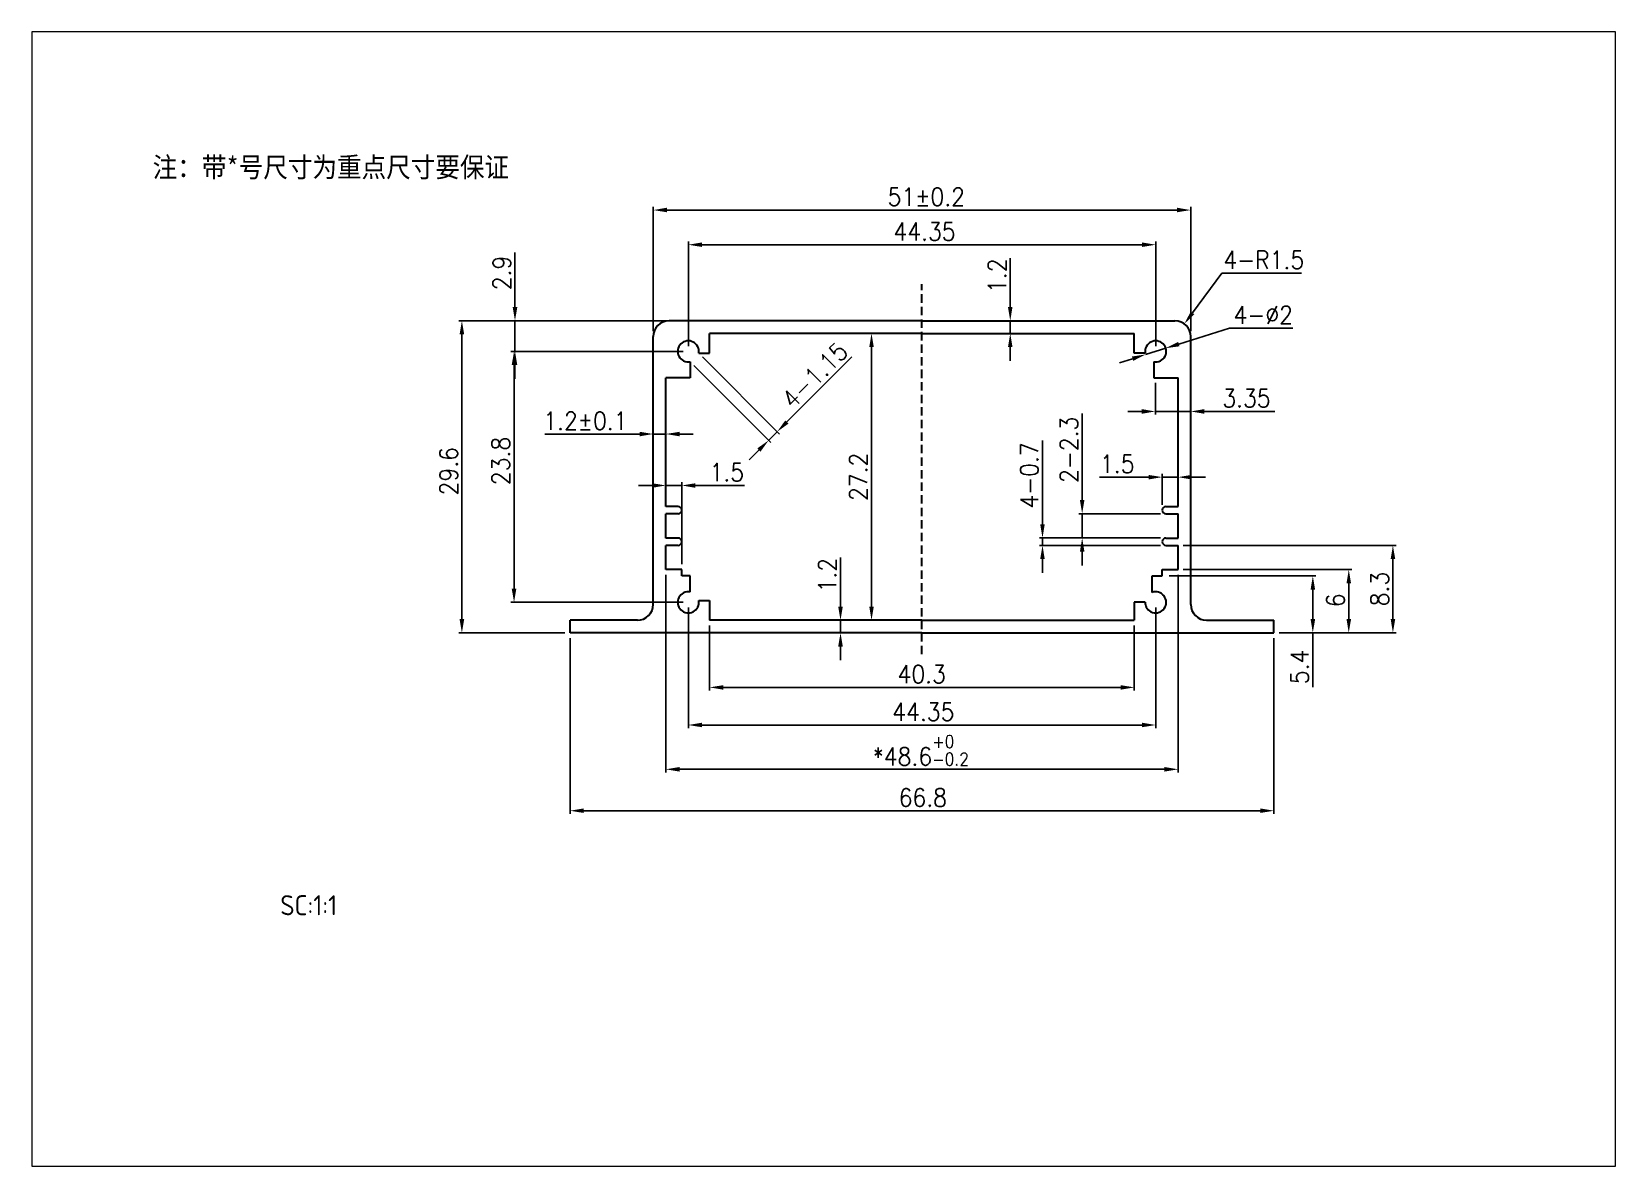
# Paper-space layout '布局1' of a CAD drawing. Header units: millimetres. Extents: x -5 to 296, y -5 to 211.
# The model-space entities are those that its viewports show. They can reach past a viewport. Long polylines and large blocks are cut down to what shows.
import ezdxf

# ---------------------------------------------------------------- set-up
doc = ezdxf.new("R2010")
doc.units = ezdxf.units.MM
doc.header["$LTSCALE"] = 0.5
doc.linetypes.add('CENTER', pattern=[50.8, 31.75, -6.35, 6.35, -6.35])
doc.linetypes.add('HIDDEN', pattern=[9.525, 6.35, -3.175])
doc.layers.get('0').update_dxf_attribs({"lineweight": 30})
doc.layers.get('Defpoints').update_dxf_attribs({"lineweight": 30})
for name, color, linetype, lineweight in [('图层2', 7, 'Continuous', 30), ('图层3', 1, 'CENTER', 30), ('标注', 7, 'Continuous', 30)]:
    doc.layers.add(name, color=color, linetype=linetype, lineweight=lineweight)
doc.styles.get("Standard").update_dxf_attribs({"font": 'isocp2.shx'})
doc.styles.add('STYLE2', font='txt.shx', dxfattribs={"width": 0.9})
doc.dimstyles.new('比例2-1', dxfattribs={"dimtxt": 1.7, "dimasz": 1.3, "dimexe": 0.3, "dimexo": 0.5, "dimgap": 0.4, "dimtad": 1, "dimdsep": 46, "dimtxsty": 'STYLE2', "dimcen": 0, "dimclrd": 5, "dimclre": 5, "dimadec": 3, "dimazin": 2, "dimtfac": 1, "dimtmove": 0, "dimatfit": 3, "dimfxl": 0, "dimarcsym": 0})
doc.dimstyles.new('比例2-1$3', dxfattribs={"dimtxt": 1.7, "dimasz": 1.3, "dimexe": 0.3, "dimexo": 0.5, "dimgap": 0.4, "dimtad": 1, "dimtih": 1, "dimtoh": 1, "dimdsep": 46, "dimtxsty": 'STYLE2', "dimcen": 0, "dimclrd": 5, "dimclre": 5, "dimadec": 3, "dimazin": 2, "dimtfac": 1, "dimtmove": 0, "dimatfit": 3, "dimfxl": 0, "dimarcsym": 0})
doc.dimstyles.new('比例2-1$4', dxfattribs={"dimtxt": 1.7, "dimasz": 1.3, "dimexe": 0.3, "dimexo": 0.5, "dimgap": 0.4, "dimtad": 1, "dimtih": 1, "dimtoh": 1, "dimdsep": 46, "dimtxsty": 'STYLE2', "dimcen": 0, "dimclrd": 5, "dimclre": 5, "dimadec": 3, "dimazin": 2, "dimtfac": 1, "dimtofl": 0, "dimtmove": 0, "dimatfit": 3, "dimfxl": 0, "dimarcsym": 0})

# ---------------------------------------------------------------- blocks, each defined once
blk = doc.blocks.new('*D3')
at = {"layer": 'Defpoints', "color": 0}
for p in [(15.61, 40.9), (82.41, 40.9), (82.41, 24.03)]:
    blk.add_point(p, dxfattribs=at)
at = {"layer": '标注', "color": 5, "lineweight": -2}
for p, q in [((15.61, 40.4), (15.61, 23.73)), ((82.41, 40.4), (82.41, 23.73)), ((16.91, 24.03), (81.11, 24.03))]:
    blk.add_line(p, q, dxfattribs=at)
at = {"layer": '标注', "color": 5}
for points in [[(16.91, 24.25), (16.91, 23.82), (15.61, 24.03)], [(81.11, 24.25), (81.11, 23.82), (82.41, 24.03)]]:
    blk.add_solid(points, dxfattribs=at)
at = {"layer": '标注', "color": 0, "insert": (49.09, 25.28), "char_height": 1.7, "attachment_point": 5, "style": 'STYLE2'}
blk.add_mtext('66.8', dxfattribs=at)
blk = doc.blocks.new('*D4')
at = {"layer": 'Defpoints', "color": 0}
for p in [(74.51, 81), (23.51, 69), (74.51, 69)]:
    blk.add_point(p, dxfattribs=at)
at = {"layer": '标注', "color": 5, "lineweight": -2}
for p, q in [((23.51, 69.5), (23.51, 81.3)), ((74.51, 69.5), (74.51, 81.3)), ((24.81, 81), (73.21, 81))]:
    blk.add_line(p, q, dxfattribs=at)
at = {"layer": '标注', "color": 5}
for points in [[(24.81, 81.22), (24.81, 80.79), (23.51, 81)], [(73.21, 81.22), (73.21, 80.79), (74.51, 81)]]:
    blk.add_solid(points, dxfattribs=at)
at = {"layer": '标注', "color": 0, "insert": (49.42, 82.25), "char_height": 1.7, "attachment_point": 5, "style": 'STYLE2'}
blk.add_mtext('51%%P0.2', dxfattribs=at)
blk = doc.blocks.new('*D5')
at = {"layer": 'Defpoints', "color": 0}
for p in [(71.19, 77.71), (26.84, 67.6), (71.19, 67.6)]:
    blk.add_point(p, dxfattribs=at)
at = {"layer": '标注', "color": 5, "lineweight": -2}
for p, q in [((26.84, 68.1), (26.84, 78.01)), ((28.14, 77.71), (69.89, 77.71)), ((71.19, 68.1), (71.19, 78.01))]:
    blk.add_line(p, q, dxfattribs=at)
at = {"layer": '标注', "color": 5}
for points in [[(28.14, 77.93), (28.14, 77.5), (26.84, 77.71)], [(69.89, 77.93), (69.89, 77.5), (71.19, 77.71)]]:
    blk.add_solid(points, dxfattribs=at)
at = {"layer": '标注', "color": 0, "insert": (49.26, 78.96), "char_height": 1.7, "attachment_point": 5, "style": 'STYLE2'}
blk.add_mtext('44.35', dxfattribs=at)
blk = doc.blocks.new('*D6')
at = {"layer": 'Defpoints', "color": 0}
for p in [(26.84, 43.8), (71.19, 43.8), (71.19, 32.16)]:
    blk.add_point(p, dxfattribs=at)
at = {"layer": '标注', "color": 5, "lineweight": -2}
for p, q in [((26.84, 43.3), (26.84, 31.86)), ((71.19, 43.3), (71.19, 31.86)), ((28.14, 32.16), (69.89, 32.16))]:
    blk.add_line(p, q, dxfattribs=at)
at = {"layer": '标注', "color": 5}
for points in [[(28.14, 32.38), (28.14, 31.95), (26.84, 32.16)], [(69.89, 32.38), (69.89, 31.95), (71.19, 32.16)]]:
    blk.add_solid(points, dxfattribs=at)
at = {"layer": '标注', "color": 0, "insert": (49.14, 33.41), "char_height": 1.7, "attachment_point": 5, "style": 'STYLE2'}
blk.add_mtext('44.35', dxfattribs=at)
blk = doc.blocks.new('*D7')
at = {"layer": 'Defpoints', "color": 0}
for p in [(28.86, 42.1), (69.16, 42.1), (69.16, 35.73)]:
    blk.add_point(p, dxfattribs=at)
at = {"layer": '标注', "color": 5, "lineweight": -2}
for p, q in [((28.86, 41.6), (28.86, 35.43)), ((69.16, 41.6), (69.16, 35.43)), ((30.16, 35.73), (67.86, 35.73))]:
    blk.add_line(p, q, dxfattribs=at)
at = {"layer": '标注', "color": 5}
for points in [[(30.16, 35.94), (30.16, 35.51), (28.86, 35.73)], [(67.86, 35.94), (67.86, 35.51), (69.16, 35.73)]]:
    blk.add_solid(points, dxfattribs=at)
at = {"layer": '标注', "color": 0, "insert": (48.99, 36.98), "char_height": 1.7, "attachment_point": 5, "style": 'STYLE2'}
blk.add_mtext('40.3', dxfattribs=at)
blk = doc.blocks.new('*D8')
at = {"layer": 'Defpoints', "color": 0}
for p in [(24.71, 46.9), (73.31, 46.9), (73.31, 27.96)]:
    blk.add_point(p, dxfattribs=at)
at = {"layer": '标注', "color": 5, "lineweight": -2}
for p, q in [((24.71, 46.4), (24.71, 27.66)), ((73.31, 46.4), (73.31, 27.66)), ((26.01, 27.96), (72.01, 27.96))]:
    blk.add_line(p, q, dxfattribs=at)
at = {"layer": '标注', "color": 5}
for points in [[(26.01, 28.18), (26.01, 27.74), (24.71, 27.96)], [(72.01, 28.18), (72.01, 27.74), (73.31, 27.96)]]:
    blk.add_solid(points, dxfattribs=at)
at = {"layer": '标注', "color": 0, "insert": (48.9, 29.75), "char_height": 1.7, "attachment_point": 5, "style": 'STYLE2'}
blk.add_mtext('*48.6{\\H0.7x;\\S+0^ -0.2;}', dxfattribs=at)
blk = doc.blocks.new('*D9')
at = {"layer": 'Defpoints', "color": 0}
for p in [(39.17, 42.1), (41.28, 42.1), (39.17, 40.9)]:
    blk.add_point(p, dxfattribs=at)
at = {"layer": '标注', "color": 5, "lineweight": -2}
for p, q in [((41.28, 43.4), (41.28, 48.05)), ((39.67, 42.1), (41.58, 42.1)), ((41.28, 40.9), (41.28, 42.1)), ((39.67, 40.9), (41.58, 40.9)), ((41.28, 39.6), (41.28, 38.3))]:
    blk.add_line(p, q, dxfattribs=at)
at = {"layer": '标注', "color": 5}
for points in [[(41.06, 43.4), (41.5, 43.4), (41.28, 42.1)], [(41.06, 39.6), (41.5, 39.6), (41.28, 40.9)]]:
    blk.add_solid(points, dxfattribs=at)
at = {"layer": '标注', "color": 0, "insert": (40.03, 46.37), "char_height": 1.7, "attachment_point": 5, "rotation": 90, "style": 'STYLE2'}
blk.add_mtext('1.2', dxfattribs=at)
blk = doc.blocks.new('*D10')
at = {"layer": 'Defpoints', "color": 0}
for p in [(73.91, 70.2), (73.01, 69)]:
    blk.add_point(p, dxfattribs=at)
at = {"layer": '标注', "color": 5, "lineweight": -2}
for p, q in [((77.48, 75.03), (74.68, 71.25)), ((85.02, 75.03), (77.48, 75.03))]:
    blk.add_line(p, q, dxfattribs=at)
at = {"layer": '标注', "color": 5}
blk.add_solid([(74.51, 71.37), (74.85, 71.12), (73.91, 70.2)], dxfattribs=at)
at = {"layer": '标注', "color": 0, "insert": (81.45, 76.28), "char_height": 1.7, "attachment_point": 5, "style": 'STYLE2'}
blk.add_mtext('4-R1.5', dxfattribs=at)
blk = doc.blocks.new('*D11')
at = {"layer": 'Defpoints', "color": 0}
for p in [(71.16, 65.1), (74.51, 61.9), (74.51, 61.9)]:
    blk.add_point(p, dxfattribs=at)
at = {"layer": '标注', "color": 5, "lineweight": -2}
for p, q in [((71.16, 64.6), (71.16, 61.6)), ((69.86, 61.9), (68.56, 61.9)), ((71.16, 61.9), (74.51, 61.9)), ((74.51, 62.4), (74.51, 62.2)), ((75.81, 61.9), (82.5, 61.9))]:
    blk.add_line(p, q, dxfattribs=at)
at = {"layer": '标注', "color": 5}
for points in [[(69.86, 62.12), (69.86, 61.68), (71.16, 61.9)], [(75.81, 62.12), (75.81, 61.68), (74.51, 61.9)]]:
    blk.add_solid(points, dxfattribs=at)
at = {"layer": '标注', "color": 0, "insert": (79.81, 63.15), "char_height": 1.7, "attachment_point": 5, "style": 'STYLE2'}
blk.add_mtext('3.35', dxfattribs=at)
blk = doc.blocks.new('*D12')
at = {"layer": 'Defpoints', "color": 0}
for p in [(23.51, 60.69), (24.71, 60.69), (23.51, 59.76)]:
    blk.add_point(p, dxfattribs=at)
at = {"layer": '标注', "color": 5, "lineweight": -2}
for p, q in [((23.51, 60.19), (23.51, 59.46)), ((24.71, 60.19), (24.71, 59.46)), ((22.21, 59.76), (13.23, 59.76)), ((24.71, 59.76), (23.51, 59.76)), ((26.01, 59.76), (27.31, 59.76))]:
    blk.add_line(p, q, dxfattribs=at)
at = {"layer": '标注', "color": 5}
for points in [[(22.21, 59.97), (22.21, 59.54), (23.51, 59.76)], [(26.01, 59.97), (26.01, 59.54), (24.71, 59.76)]]:
    blk.add_solid(points, dxfattribs=at)
at = {"layer": '标注', "color": 0, "insert": (17.07, 61.01), "char_height": 1.7, "attachment_point": 5, "style": 'STYLE2'}
blk.add_mtext('1.2%%P0.1', dxfattribs=at)
blk = doc.blocks.new('*D13')
at = {"layer": 'Defpoints', "color": 0}
for p in [(73.31, 46.9), (89.51, 46.9), (82.41, 40.9)]:
    blk.add_point(p, dxfattribs=at)
at = {"layer": '标注', "color": 5, "lineweight": -2}
for p, q in [((73.81, 46.9), (89.81, 46.9)), ((89.51, 42.2), (89.51, 45.6)), ((82.91, 40.9), (89.81, 40.9))]:
    blk.add_line(p, q, dxfattribs=at)
at = {"layer": '标注', "color": 5}
for points in [[(89.3, 45.6), (89.73, 45.6), (89.51, 46.9)], [(89.3, 42.2), (89.73, 42.2), (89.51, 40.9)]]:
    blk.add_solid(points, dxfattribs=at)
at = {"layer": '标注', "color": 0, "insert": (88.26, 43.98), "char_height": 1.7, "attachment_point": 5, "rotation": 90, "style": 'STYLE2'}
blk.add_mtext('6', dxfattribs=at)
blk = doc.blocks.new('*D14')
at = {"layer": 'Defpoints', "color": 0}
for p in [(71.96, 46.3), (86.1, 46.3), (82.41, 40.9)]:
    blk.add_point(p, dxfattribs=at)
at = {"layer": '标注', "color": 5, "lineweight": -2}
for p, q in [((72.46, 46.3), (86.4, 46.3)), ((86.1, 45), (86.1, 42.2)), ((82.91, 40.9), (86.4, 40.9)), ((86.1, 40.9), (86.1, 35.74))]:
    blk.add_line(p, q, dxfattribs=at)
at = {"layer": '标注', "color": 5}
for points in [[(85.89, 45), (86.32, 45), (86.1, 46.3)], [(85.89, 42.2), (86.32, 42.2), (86.1, 40.9)]]:
    blk.add_solid(points, dxfattribs=at)
at = {"layer": '标注', "color": 0, "insert": (84.85, 37.67), "char_height": 1.7, "attachment_point": 5, "rotation": 90, "style": 'STYLE2'}
blk.add_mtext('5.4', dxfattribs=at)
blk = doc.blocks.new('*D15')
at = {"layer": 'Defpoints', "color": 0}
for p in [(73.31, 49.2), (93.7, 49.2), (82.41, 40.9)]:
    blk.add_point(p, dxfattribs=at)
at = {"layer": '标注', "color": 5, "lineweight": -2}
for p, q in [((73.81, 49.2), (94, 49.2)), ((93.7, 42.2), (93.7, 47.9)), ((82.91, 40.9), (94, 40.9))]:
    blk.add_line(p, q, dxfattribs=at)
at = {"layer": '标注', "color": 5}
for points in [[(93.49, 47.9), (93.92, 47.9), (93.7, 49.2)], [(93.49, 42.2), (93.92, 42.2), (93.7, 40.9)]]:
    blk.add_solid(points, dxfattribs=at)
at = {"layer": '标注', "color": 0, "insert": (92.45, 45.05), "char_height": 1.7, "attachment_point": 5, "rotation": 90, "style": 'STYLE2'}
blk.add_mtext('8.3', dxfattribs=at)
blk = doc.blocks.new('*D16')
at = {"layer": 'Defpoints', "color": 0}
for p in [(60.45, 49.9), (72.16, 49.9), (72.16, 49.2)]:
    blk.add_point(p, dxfattribs=at)
at = {"layer": '标注', "color": 5, "lineweight": -2}
for p, q in [((60.45, 51.2), (60.45, 59.16)), ((71.66, 49.9), (60.15, 49.9)), ((60.45, 49.2), (60.45, 49.9)), ((71.66, 49.2), (60.15, 49.2)), ((60.45, 47.9), (60.45, 46.6))]:
    blk.add_line(p, q, dxfattribs=at)
at = {"layer": '标注', "color": 5}
for points in [[(60.23, 51.2), (60.66, 51.2), (60.45, 49.9)], [(60.23, 47.9), (60.66, 47.9), (60.45, 49.2)]]:
    blk.add_solid(points, dxfattribs=at)
at = {"layer": '标注', "color": 0, "insert": (59.2, 55.83), "char_height": 1.7, "attachment_point": 5, "rotation": 90, "style": 'STYLE2'}
blk.add_mtext('4-0.7', dxfattribs=at)
blk = doc.blocks.new('*D17')
at = {"layer": 'Defpoints', "color": 0}
for p in [(64.21, 52.2), (72.16, 52.2), (72.16, 49.9)]:
    blk.add_point(p, dxfattribs=at)
at = {"layer": '标注', "color": 5, "lineweight": -2}
for p, q in [((64.21, 53.5), (64.21, 61.72)), ((71.66, 52.2), (63.91, 52.2)), ((64.21, 49.9), (64.21, 52.2)), ((71.66, 49.9), (63.91, 49.9)), ((64.21, 48.6), (64.21, 47.3))]:
    blk.add_line(p, q, dxfattribs=at)
at = {"layer": '标注', "color": 5}
for points in [[(64, 53.5), (64.43, 53.5), (64.21, 52.2)], [(64, 48.6), (64.43, 48.6), (64.21, 49.9)]]:
    blk.add_solid(points, dxfattribs=at)
at = {"layer": '标注', "color": 0, "insert": (62.96, 58.26), "char_height": 1.7, "attachment_point": 5, "rotation": 90, "style": 'STYLE2'}
blk.add_mtext('2-2.3', dxfattribs=at)
blk = doc.blocks.new('*D18')
at = {"layer": 'Defpoints', "color": 0}
for p in [(73.31, 56.49), (73.31, 55.67), (71.81, 52.55)]:
    blk.add_point(p, dxfattribs=at)
at = {"layer": '标注', "color": 5, "lineweight": -2}
for p, q in [((70.51, 55.67), (65.86, 55.67)), ((71.81, 53.05), (71.81, 55.97)), ((73.31, 55.67), (71.81, 55.67)), ((73.31, 55.99), (73.31, 55.37)), ((74.61, 55.67), (75.91, 55.67))]:
    blk.add_line(p, q, dxfattribs=at)
at = {"layer": '标注', "color": 5}
for points in [[(70.51, 55.88), (70.51, 55.45), (71.81, 55.67)], [(74.61, 55.88), (74.61, 55.45), (73.31, 55.67)]]:
    blk.add_solid(points, dxfattribs=at)
at = {"layer": '标注', "color": 0, "insert": (67.54, 56.92), "char_height": 1.7, "attachment_point": 5, "style": 'STYLE2'}
blk.add_mtext('1.5', dxfattribs=at)
blk = doc.blocks.new('*D19')
at = {"layer": 'Defpoints', "color": 0}
for p in [(10.3, 67.6), (26.84, 67.6), (26.84, 43.8)]:
    blk.add_point(p, dxfattribs=at)
at = {"layer": '标注', "color": 5, "lineweight": -2}
for p, q in [((26.34, 67.6), (10, 67.6)), ((10.3, 45.1), (10.3, 66.3)), ((26.34, 43.8), (10, 43.8))]:
    blk.add_line(p, q, dxfattribs=at)
at = {"layer": '标注', "color": 5}
for points in [[(10.08, 66.3), (10.52, 66.3), (10.3, 67.6)], [(10.08, 45.1), (10.52, 45.1), (10.3, 43.8)]]:
    blk.add_solid(points, dxfattribs=at)
at = {"layer": '标注', "color": 0, "insert": (9.05, 57.2), "char_height": 1.7, "attachment_point": 5, "rotation": 90, "style": 'STYLE2'}
blk.add_mtext('23.8', dxfattribs=at)
blk = doc.blocks.new('*D20')
at = {"layer": 'Defpoints', "color": 0}
for p in [(10.39, 70.5), (25.96, 70.5), (26.84, 67.6)]:
    blk.add_point(p, dxfattribs=at)
at = {"layer": '标注', "color": 5, "lineweight": -2}
for p, q in [((10.39, 71.8), (10.39, 76.96)), ((25.46, 70.5), (10.09, 70.5)), ((10.39, 67.6), (10.39, 70.5)), ((26.34, 67.6), (10.09, 67.6)), ((10.39, 66.3), (10.39, 65))]:
    blk.add_line(p, q, dxfattribs=at)
at = {"layer": '标注', "color": 5}
for points in [[(10.17, 71.8), (10.61, 71.8), (10.39, 70.5)], [(10.17, 66.3), (10.61, 66.3), (10.39, 67.6)]]:
    blk.add_solid(points, dxfattribs=at)
at = {"layer": '标注', "color": 0, "insert": (9.14, 75.03), "char_height": 1.7, "attachment_point": 5, "rotation": 90, "style": 'STYLE2'}
blk.add_mtext('2.9', dxfattribs=at)
blk = doc.blocks.new('*D21')
at = {"layer": 'Defpoints', "color": 0}
for p in [(24.71, 54.88), (24.71, 53.74), (26.21, 46.9)]:
    blk.add_point(p, dxfattribs=at)
at = {"layer": '标注', "color": 5, "lineweight": -2}
for p, q in [((23.41, 54.88), (22.11, 54.88)), ((24.71, 54.24), (24.71, 55.18)), ((24.71, 54.88), (26.21, 54.88)), ((26.21, 47.4), (26.21, 55.18)), ((27.51, 54.88), (32.16, 54.88))]:
    blk.add_line(p, q, dxfattribs=at)
at = {"layer": '标注', "color": 5}
for points in [[(23.41, 55.09), (23.41, 54.66), (24.71, 54.88)], [(27.51, 55.09), (27.51, 54.66), (26.21, 54.88)]]:
    blk.add_solid(points, dxfattribs=at)
at = {"layer": '标注', "color": 0, "insert": (30.49, 56.13), "char_height": 1.7, "attachment_point": 5, "style": 'STYLE2'}
blk.add_mtext('1.5', dxfattribs=at)
blk = doc.blocks.new('*D22')
at = {"layer": 'Defpoints', "color": 0}
for p in [(5.35, 70.5), (25.46, 70.5), (15.61, 40.9)]:
    blk.add_point(p, dxfattribs=at)
at = {"layer": '标注', "color": 5, "lineweight": -2}
for p, q in [((24.96, 70.5), (5.05, 70.5)), ((5.35, 42.2), (5.35, 69.2)), ((15.11, 40.9), (5.05, 40.9))]:
    blk.add_line(p, q, dxfattribs=at)
at = {"layer": '标注', "color": 5}
for points in [[(5.13, 69.2), (5.57, 69.2), (5.35, 70.5)], [(5.13, 42.2), (5.57, 42.2), (5.35, 40.9)]]:
    blk.add_solid(points, dxfattribs=at)
at = {"layer": '标注', "color": 0, "insert": (4.1, 56.23), "char_height": 1.7, "attachment_point": 5, "rotation": 90, "style": 'STYLE2'}
blk.add_mtext('29.6', dxfattribs=at)
blk = doc.blocks.new('*D23')
at = {"layer": 'Defpoints', "color": 0}
for p in [(44.22, 69.3), (44.22, 42.1), (44.22, 42.1)]:
    blk.add_point(p, dxfattribs=at)
at = {"layer": '标注', "color": 5, "lineweight": -2}
for p, q in [((43.72, 69.3), (43.92, 69.3)), ((44.22, 68), (44.22, 43.4)), ((43.72, 42.1), (43.92, 42.1))]:
    blk.add_line(p, q, dxfattribs=at)
at = {"layer": '标注', "color": 5}
for points in [[(44.01, 68), (44.44, 68), (44.22, 69.3)], [(44.01, 43.4), (44.44, 43.4), (44.22, 42.1)]]:
    blk.add_solid(points, dxfattribs=at)
at = {"layer": '标注', "color": 0, "insert": (42.97, 55.7), "char_height": 1.7, "attachment_point": 5, "rotation": 90, "style": 'STYLE2'}
blk.add_mtext('27.2', dxfattribs=at)
blk = doc.blocks.new('*D24')
at = {"layer": 'Defpoints', "color": 0}
for p in [(72.14, 67.9), (70.23, 67.3)]:
    blk.add_point(p, dxfattribs=at)
at = {"layer": '标注', "color": 5, "lineweight": -2}
for p, q in [((78.2, 69.8), (73.38, 68.29)), ((84.21, 69.8), (78.2, 69.8)), ((70.23, 67.3), (72.14, 67.9)), ((68.99, 66.9), (67.75, 66.51))]:
    blk.add_line(p, q, dxfattribs=at)
at = {"layer": '标注', "color": 5}
for points in [[(73.32, 68.49), (73.45, 68.08), (72.14, 67.9)], [(68.93, 67.11), (69.06, 66.7), (70.23, 67.3)]]:
    blk.add_solid(points, dxfattribs=at)
at = {"layer": '标注', "color": 0, "insert": (81.4, 71.05), "char_height": 1.7, "attachment_point": 5, "style": 'STYLE2'}
blk.add_mtext('4-∅2', dxfattribs=at)
blk = doc.blocks.new('*D25')
at = {"layer": 'Defpoints', "color": 0}
for p in [(27.01, 66.61), (27.82, 67.42), (35.27, 59.98)]:
    blk.add_point(p, dxfattribs=at)
at = {"layer": '标注', "color": 5, "lineweight": -2}
for p, q in [((27.36, 66.26), (34.67, 58.95)), ((28.18, 67.07), (35.48, 59.76)), ((36.19, 60.9), (42.36, 67.07)), ((34.46, 59.16), (35.27, 59.98)), ((33.54, 58.24), (32.62, 57.32))]:
    blk.add_line(p, q, dxfattribs=at)
at = {"layer": '标注', "color": 5}
for points in [[(36.04, 61.05), (36.34, 60.74), (35.27, 59.98)], [(33.39, 58.4), (33.69, 58.09), (34.46, 59.16)]]:
    blk.add_solid(points, dxfattribs=at)
at = {"layer": '标注', "color": 0, "insert": (38.85, 65.33), "char_height": 1.7, "attachment_point": 5, "rotation": 45, "style": 'STYLE2'}
blk.add_mtext('4-1.15', dxfattribs=at)
blk = doc.blocks.new('*D26')
at = {"layer": 'Defpoints', "color": 0}
for p in [(57.39, 70.5), (57.39, 70.5), (57.39, 69.3)]:
    blk.add_point(p, dxfattribs=at)
at = {"layer": '标注', "color": 5, "lineweight": -2}
for p, q in [((57.39, 71.8), (57.39, 76.45)), ((56.89, 70.5), (57.09, 70.5)), ((56.89, 69.3), (57.09, 69.3)), ((57.39, 69.3), (57.39, 70.5)), ((57.39, 68), (57.39, 66.7))]:
    blk.add_line(p, q, dxfattribs=at)
at = {"layer": '标注', "color": 5}
for points in [[(57.17, 71.8), (57.6, 71.8), (57.39, 70.5)], [(57.17, 68), (57.6, 68), (57.39, 69.3)]]:
    blk.add_solid(points, dxfattribs=at)
at = {"layer": '标注', "color": 0, "insert": (56.14, 74.77), "char_height": 1.7, "attachment_point": 5, "rotation": 90, "style": 'STYLE2'}
blk.add_mtext('1.2', dxfattribs=at)

msp = doc.modelspace()

# ---------------------------------------------------------------- linework, layer by layer
for p, q in [((49.013, 70.496), (25.013, 70.496)), ((28.863, 67.424), (28.863, 69.296)), ((49.013, 69.296), (28.863, 69.296)), ((49.013, 70.496), (73.013, 70.496)), ((49.013, 69.296), (69.163, 69.296)), ((69.163, 67.424), (69.163, 69.296)), ((23.513, 43.596), (23.513, 68.996)), ((74.513, 43.596), (74.513, 68.996)), ((27.011, 66.611), (27.011, 65.096)), ((27.824, 67.424), (28.863, 67.424)), ((70.203, 67.424), (69.163, 67.424)), ((71.016, 66.611), (71.016, 65.096)), ((24.713, 52.896), (24.713, 65.096)), ((27.011, 65.096), (24.713, 65.096)), ((71.016, 65.096), (73.313, 65.096)), ((73.313, 52.896), (73.313, 65.096)), ((25.863, 52.896), (24.713, 52.896)), ((72.163, 52.896), (73.313, 52.896)), ((24.713, 49.896), (24.713, 52.196)), ((25.863, 52.196), (24.713, 52.196)), ((26.213, 52.546), (26.213, 52.546)), ((71.813, 52.546), (71.813, 52.546)), ((72.163, 52.196), (73.313, 52.196)), ((73.313, 49.896), (73.313, 52.196)), ((25.863, 49.896), (24.713, 49.896)), ((72.163, 49.896), (73.313, 49.896)), ((24.713, 46.896), (24.713, 49.196)), ((25.863, 49.196), (24.713, 49.196)), ((26.213, 49.546), (26.213, 49.546)), ((71.813, 49.546), (71.813, 49.546)), ((72.163, 49.196), (73.313, 49.196)), ((73.313, 46.896), (73.313, 49.196)), ((26.213, 46.896), (24.713, 46.896)), ((26.213, 46.296), (26.213, 46.896)), ((71.813, 46.296), (71.813, 46.896)), ((71.813, 46.896), (73.313, 46.896)), ((27.011, 46.296), (26.213, 46.296)), ((27.011, 44.781), (27.011, 46.296)), ((70.85, 44.737), (70.85, 46.296)), ((70.85, 46.296), (71.813, 46.296)), ((27.824, 43.968), (28.863, 43.968)), ((28.863, 43.968), (28.863, 42.096)), ((69.163, 43.796), (69.163, 42.096)), ((70.188, 43.796), (69.163, 43.796)), ((15.613, 40.896), (15.613, 42.096)), ((22.013, 42.096), (15.613, 42.096)), ((49.013, 42.096), (28.863, 42.096)), ((49.013, 42.096), (69.163, 42.096)), ((76.013, 42.096), (82.413, 42.096)), ((82.413, 40.896), (82.413, 42.096)), ((49.013, 40.896), (15.613, 40.896)), ((49.013, 40.896), (82.413, 40.896))]:
    msp.add_line(p, q)
for centre, radius, start, end in [((25.013, 68.996), 1.5, 90, 180), ((73.013, 68.996), 1.5, 0, 90), ((26.839, 67.596), 1, 350.09963, 279.90037), ((71.188, 67.596), 1, 260.09963, 189.90037), ((25.863, 52.546), 0.35, 0, 90), ((72.163, 52.546), 0.35, 90, 180), ((25.863, 52.546), 0.35, 270, 0), ((72.163, 52.546), 0.35, 180, 270), ((25.863, 49.546), 0.35, 0, 90), ((72.163, 49.546), 0.35, 90, 180), ((25.863, 49.546), 0.35, 270, 0), ((72.163, 49.546), 0.35, 180, 270), ((22.013, 43.596), 1.5, 270, 0), ((26.839, 43.796), 1, 80.09963, 9.90037), ((71.188, 43.796), 1, 180, 109.75254), ((76.013, 43.596), 1.5, 180, 270)]:
    msp.add_arc(centre, radius, start, end)
at = {"layer": '图层3', "linetype": 'HIDDEN'}
msp.add_line((49.013, 38.878), (49.013, 73.974), dxfattribs=at)

# ---------------------------------------------------------------- dimensions: what is measured, and where the dimension line sits
at = {"layer": '标注'}
for base, p1, p2, text, picture, middle in [((74.513, 81.003), (23.513, 68.996), (74.513, 68.996), '<>%%P0.2', '*D4', (49.416, 81.003)), ((23.513, 59.758), (24.713, 60.695), (23.513, 60.695), '<>%%P0.1', '*D12', (17.071, 59.758)), ((73.313, 27.96), (24.713, 46.896), (73.313, 46.896), '*<>{\\H0.7x;\\S+0^ -0.2;}', '*D8', (48.898, 27.96))]:
    dim = msp.add_linear_dim(base=base, p1=p1, p2=p2, text=text, dimstyle='比例2-1', dxfattribs=at)
    dim.commit()
    dim.dimension.update_dxf_attribs({"geometry": picture, "text_midpoint": middle, "dimtype": 160})
for base, p1, p2, picture, middle in [((71.188, 77.712), (26.839, 67.596), (71.188, 67.596), '*D5', (49.263, 77.712)), ((24.713, 54.876), (26.213, 46.896), (24.713, 53.741), '*D21', (30.488, 54.876)), ((73.313, 55.666), (71.813, 52.546), (73.313, 56.492), '*D18', (67.538, 55.666)), ((71.188, 32.164), (26.839, 43.796), (71.188, 43.796), '*D6', (49.139, 32.164)), ((69.163, 35.726), (28.863, 42.096), (69.163, 42.096), '*D7', (48.993, 35.726)), ((82.413, 24.034), (15.613, 40.896), (82.413, 40.896), '*D3', (49.094, 24.034))]:
    dim = msp.add_linear_dim(base=base, p1=p1, p2=p2, dimstyle='比例2-1', dxfattribs=at)
    dim.commit()
    dim.dimension.update_dxf_attribs({"geometry": picture, "text_midpoint": middle, "dimtype": 160})
for base, p1, p2, picture, middle in [((10.39, 70.496), (26.839, 67.596), (25.965, 70.496), '*D20', (10.39, 75.026)), ((5.351, 70.496), (15.613, 40.896), (25.465, 70.496), '*D22', (5.351, 56.226)), ((10.301, 67.596), (26.839, 43.796), (26.839, 67.596), '*D19', (10.301, 57.197)), ((89.514, 46.896), (82.413, 40.896), (73.313, 46.896), '*D13', (89.514, 43.983)), ((86.102, 46.296), (82.413, 40.896), (71.963, 46.296), '*D14', (86.102, 37.666))]:
    dim = msp.add_linear_dim(base=base, p1=p1, p2=p2, angle=90, dimstyle='比例2-1', dxfattribs=at)
    dim.commit()
    dim.dimension.update_dxf_attribs({"geometry": picture, "text_midpoint": middle, "dimtype": 160})
dim = msp.add_radius_dim(center=(73.013, 68.996), mpoint=(73.906, 70.201), text='4-<>', dimstyle='比例2-1$4', dxfattribs=at)
dim.commit()
dim.dimension.update_dxf_attribs({"geometry": '*D10', "text_midpoint": (81.45, 75.026), "dimtype": 164})
for base, p1, p2, picture, middle in [((57.387, 70.496), (57.387, 69.296), (57.387, 70.496), '*D26', (56.137, 74.771)), ((44.224, 42.096), (44.224, 69.296), (44.224, 42.096), '*D23', (42.974, 55.696)), ((93.703, 49.196), (82.413, 40.896), (73.313, 49.196), '*D15', (92.453, 45.046)), ((41.281, 42.096), (39.171, 40.896), (39.171, 42.096), '*D9', (40.031, 46.371))]:
    dim = msp.add_linear_dim(base=base, p1=p1, p2=p2, angle=90, dimstyle='比例2-1', dxfattribs=at)
    dim.commit()
    dim.dimension.update_dxf_attribs({"geometry": picture, "text_midpoint": middle})
dim = msp.add_diameter_dim_2p(p1=(70.234, 67.295), p2=(72.142, 67.896), text='4-<>', dimstyle='比例2-1$3', dxfattribs=at)
dim.commit()
dim.dimension.update_dxf_attribs({"geometry": '*D24', "text_midpoint": (81.4, 69.802), "dimtype": 163})
for base, p1, p2, angle, text, picture, middle, dimtype in [((35.272, 59.976), (27.011, 66.611), (27.824, 67.424), 45, '4-<>', '*D25', (39.737, 64.441), 161), ((64.213, 52.196), (72.163, 49.896), (72.163, 52.196), 90, '2-<>', '*D17', (64.213, 58.256), 160), ((60.446, 49.896), (72.163, 49.196), (72.163, 49.896), 90, '4-<>', '*D16', (60.446, 55.828), 160)]:
    dim = msp.add_linear_dim(base=base, p1=p1, p2=p2, angle=angle, text=text, dimstyle='比例2-1', dxfattribs=at)
    dim.commit()
    dim.dimension.update_dxf_attribs({"geometry": picture, "text_midpoint": middle, "dimtype": dimtype})
dim = msp.add_linear_dim(base=(74.513, 61.9), p1=(71.163, 65.096), p2=(74.513, 61.9), dimstyle='比例2-1', dxfattribs=at)
dim.commit()
dim.dimension.update_dxf_attribs({"geometry": '*D11', "text_midpoint": (79.808, 63.15)})

psp = doc.layouts.new('布局1')

# ---------------------------------------------------------------- texts
at = {"insert": (15.13, 186.85), "char_height": 3.8, "width": 79.2585, "attachment_point": 1, "style": 'STYLE2'}
psp.add_mtext(' {\\fSimSun|b0|i0|c134|p54;注：带*号尺寸为重点尺寸要保证}', dxfattribs=at)
at = {"layer": '图层2'}
psp.add_text('SC:1:1', height=3.8, dxfattribs=at).set_placement((42.4, 43.05))

# ---------------------------------------------------------------- viewports
at = {"layer": '0'}
psp.add_viewport(center=(145.49, 103.04), size=(300.57, 215.2171), view_center_point=(39.667, 44.113), view_height=107.60857, dxfattribs=at)

doc.saveas('drawing.dxf')
